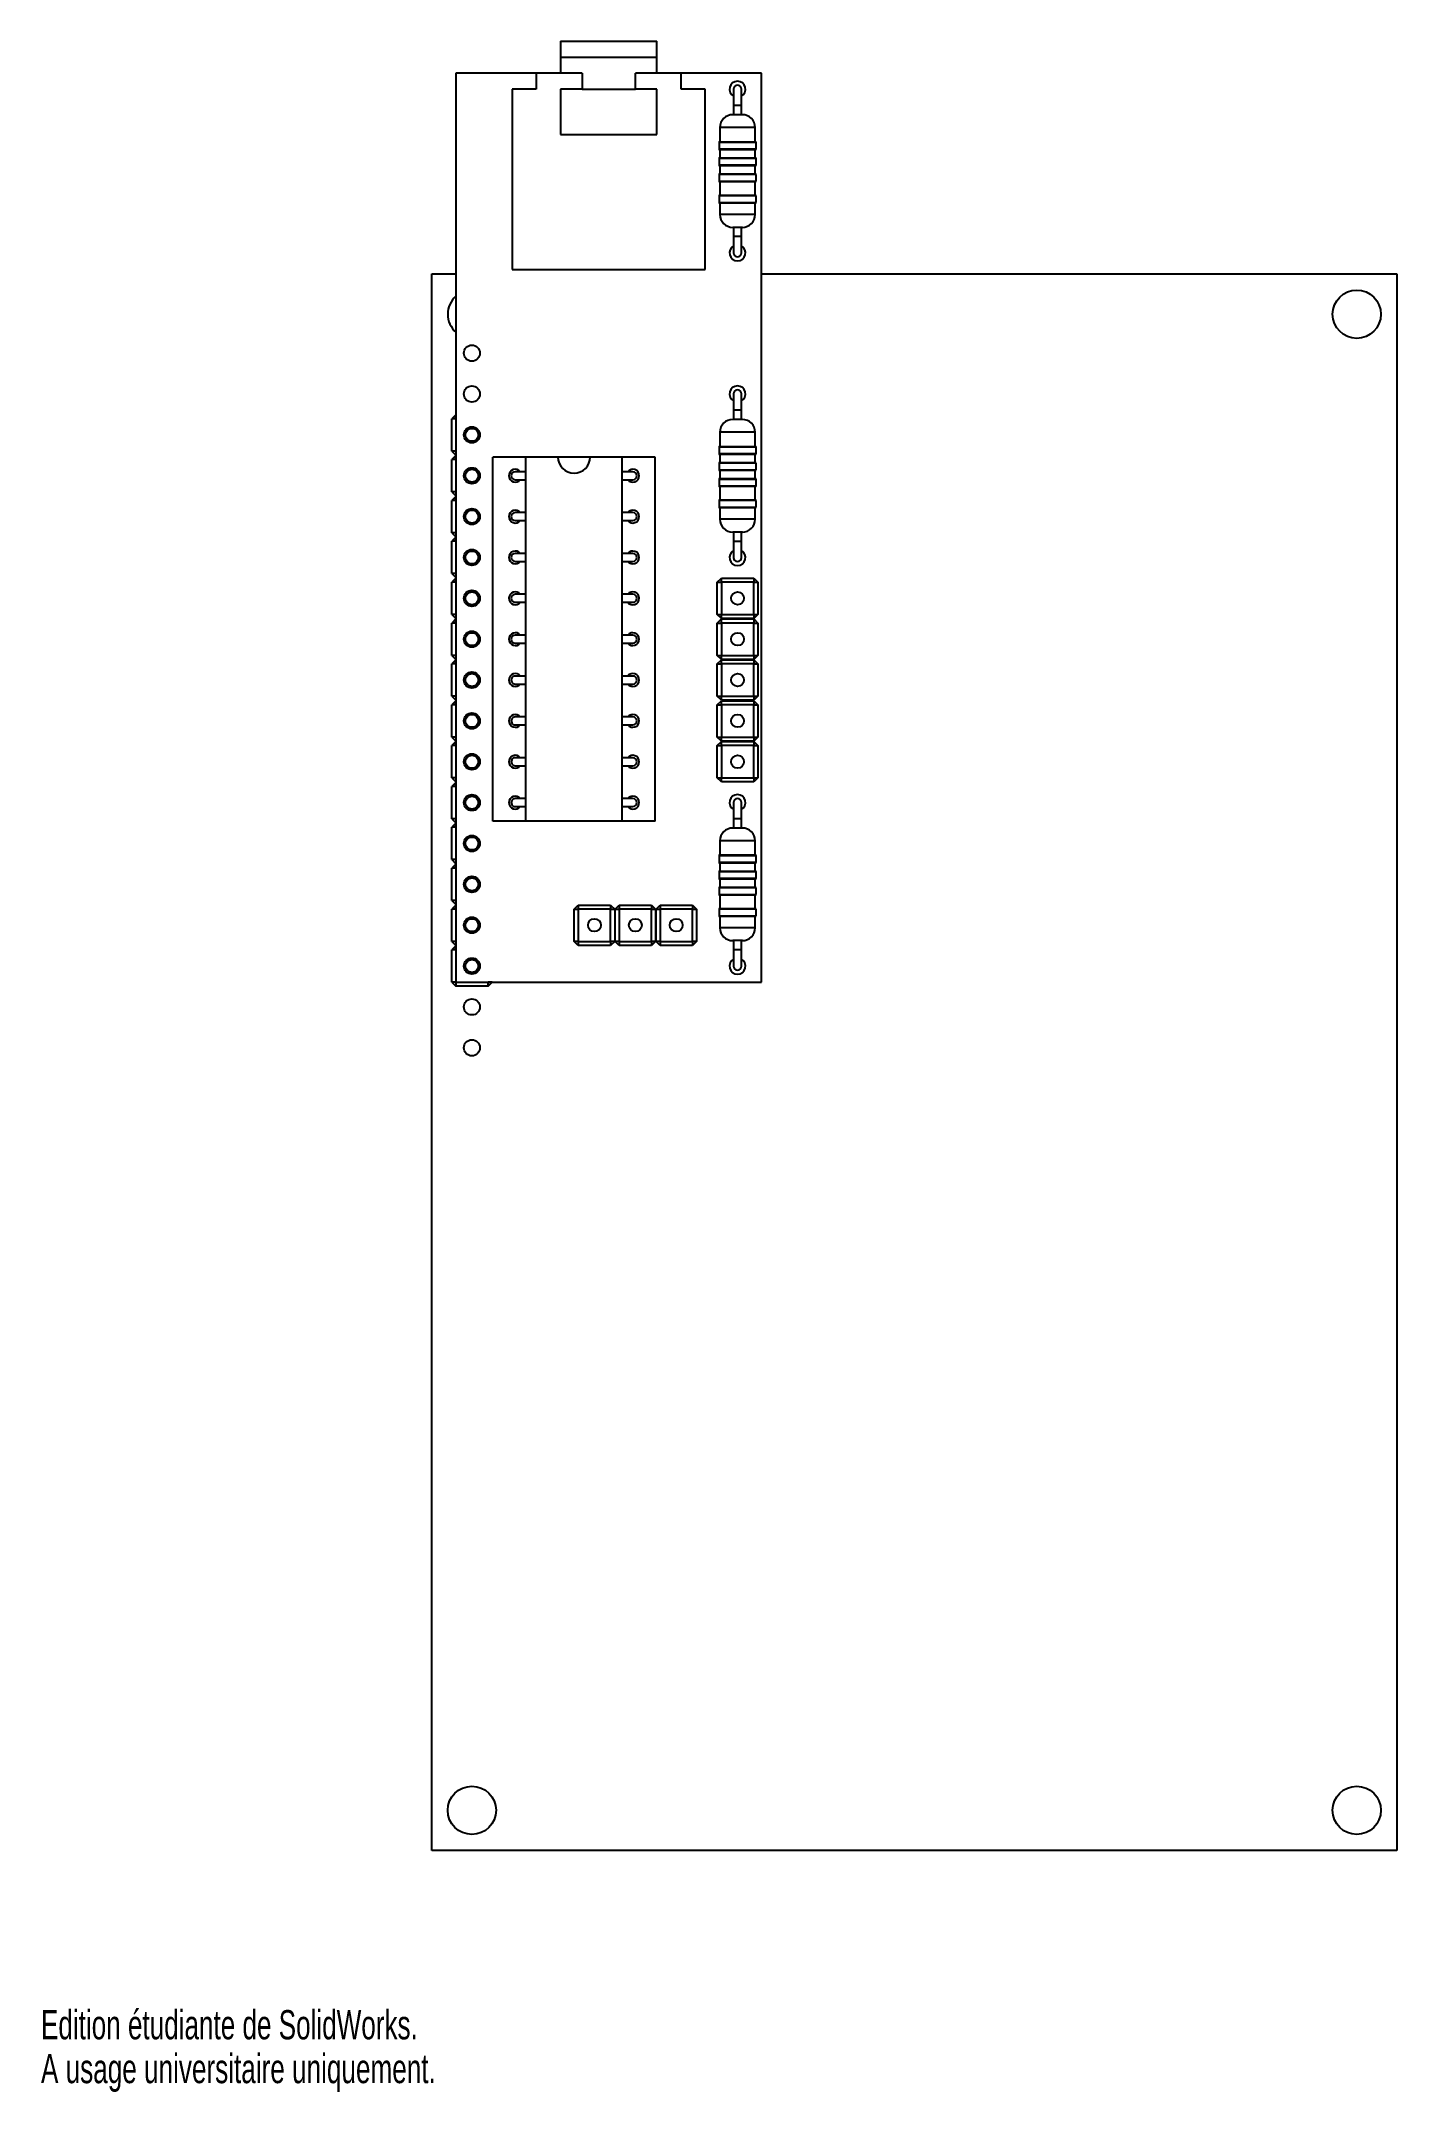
# Model space of a CAD drawing. Extents: x 0 to 169, y 0 to 255.
import ezdxf
from ezdxf.enums import TextEntityAlignment as Align

# ---------------------------------------------------------------- set-up
doc = ezdxf.new("R2010")
doc.units = 0
doc.layers.get('0').update_dxf_attribs({"linetype": 'CONTINUOUS'})

msp = doc.modelspace()

# ---------------------------------------------------------------- linework, layer by layer
at = {"color": 7, "linetype": 'CONTINUOUS'}
for p, q in [((64.57, 254.97), (64.57, 252.97)), ((64.57, 254.97), (76.57, 254.97)), ((64.57, 252.97), (64.57, 250.97)), ((76.57, 252.97), (76.57, 254.97)), ((76.57, 250.97), (76.57, 252.97)), ((51.57, 250.97), (51.57, 137.97)), ((61.57, 250.97), (51.57, 250.97)), ((61.57, 250.97), (61.57, 248.97)), ((67.26, 250.97), (61.57, 250.97)), ((67.26, 250.97), (67.26, 248.97)), ((73.89, 248.97), (73.89, 250.97)), ((79.57, 250.97), (73.89, 250.97)), ((79.57, 248.97), (79.57, 250.97)), ((89.57, 250.97), (79.57, 250.97)), ((89.57, 137.97), (89.57, 250.97)), ((58.57, 248.97), (58.57, 226.57)), ((61.57, 248.97), (58.57, 248.97)), ((64.57, 248.97), (64.57, 243.37)), ((67.26, 248.97), (64.57, 248.97)), ((67.26, 248.97), (73.89, 248.97)), ((76.57, 248.97), (73.89, 248.97)), ((76.57, 243.37), (76.57, 248.97)), ((82.57, 248.97), (79.57, 248.97)), ((82.57, 226.57), (82.57, 248.97)), ((86.09, 248.97), (86.09, 246.97)), ((87.09, 246.97), (87.09, 248.97)), ((87.19, 245.81), (85.99, 245.81)), ((86.09, 246.97), (86.09, 245.81)), ((87.09, 245.81), (87.09, 246.97)), ((64.57, 243.37), (76.57, 243.37)), ((84.29, 242.36), (84.29, 241.56)), ((84.39, 244.21), (84.39, 242.46)), ((84.39, 242.46), (88.79, 242.46)), ((88.79, 242.46), (88.79, 244.21)), ((88.89, 241.56), (88.89, 242.36)), ((84.29, 240.36), (84.29, 239.56)), ((84.39, 241.46), (84.39, 240.46)), ((88.79, 241.46), (84.39, 241.46)), ((84.39, 240.46), (88.79, 240.46)), ((88.79, 240.46), (88.79, 241.46)), ((88.89, 239.56), (88.89, 240.36)), ((84.29, 238.36), (84.29, 237.56)), ((84.39, 239.46), (84.39, 238.46)), ((88.79, 239.46), (84.39, 239.46)), ((84.39, 238.46), (88.79, 238.46)), ((84.39, 237.46), (84.39, 235.81)), ((88.79, 237.46), (84.39, 237.46)), ((88.79, 238.46), (88.79, 239.46)), ((88.79, 235.81), (88.79, 237.46)), ((88.89, 237.56), (88.89, 238.36)), ((84.29, 235.71), (84.29, 234.91)), ((84.39, 235.81), (88.79, 235.81)), ((84.39, 234.81), (84.39, 233.41)), ((88.79, 234.81), (84.39, 234.81)), ((88.79, 233.41), (88.79, 234.81)), ((88.89, 234.91), (88.89, 235.71)), ((87.19, 231.81), (85.99, 231.81)), ((86.09, 231.81), (86.09, 230.65)), ((86.09, 230.65), (86.09, 228.65)), ((87.09, 230.65), (87.09, 231.81)), ((87.09, 228.65), (87.09, 230.65)), ((48.57, 30.01), (48.57, 226.01)), ((48.57, 226.01), (51.57, 226.01)), ((58.57, 226.57), (82.57, 226.57)), ((89.57, 226.01), (168.57, 226.01)), ((168.57, 226.01), (168.57, 30.01)), ((86.09, 211.09), (86.09, 209.09)), ((86.09, 209.09), (86.09, 207.93)), ((87.09, 209.09), (87.09, 211.09)), ((87.09, 207.93), (87.09, 209.09)), ((51.56, 208.52), (51.06, 208.02)), ((51.06, 204), (51.06, 208.02)), ((51.56, 208.02), (51.06, 208.02)), ((51.56, 208.02), (51.56, 208.52)), ((51.56, 208.52), (51.57, 208.52)), ((51.57, 208.02), (51.56, 208.02)), ((51.56, 208.02), (51.56, 204)), ((87.19, 207.93), (85.99, 207.93)), ((51.06, 204), (51.56, 203.5)), ((51.56, 204), (51.06, 204)), ((51.56, 204), (51.57, 204)), ((51.56, 204), (51.56, 203.5)), ((84.29, 204.48), (84.29, 203.68)), ((84.39, 206.33), (84.39, 204.58)), ((84.39, 204.58), (88.79, 204.58)), ((88.79, 204.58), (88.79, 206.33)), ((88.89, 203.68), (88.89, 204.48)), ((51.56, 203.44), (51.06, 202.94)), ((51.06, 198.92), (51.06, 202.94)), ((51.56, 202.94), (51.06, 202.94)), ((51.57, 203.5), (51.56, 203.5)), ((51.56, 202.94), (51.56, 203.44)), ((51.56, 203.44), (51.57, 203.44)), ((51.57, 202.94), (51.56, 202.94)), ((51.56, 202.94), (51.56, 198.92)), ((56.17, 157.97), (56.17, 203.25)), ((60.27, 203.25), (56.17, 203.25)), ((60.27, 157.97), (60.27, 203.25)), ((64.27, 203.25), (60.27, 203.25)), ((68.27, 203.25), (64.27, 203.25)), ((72.27, 203.25), (68.27, 203.25)), ((72.27, 157.97), (72.27, 203.25)), ((76.37, 203.25), (72.27, 203.25)), ((76.37, 157.97), (76.37, 203.25)), ((84.29, 202.48), (84.29, 201.68)), ((84.39, 203.58), (84.39, 202.58)), ((88.79, 203.58), (84.39, 203.58)), ((84.39, 202.58), (88.79, 202.58)), ((84.39, 201.58), (84.39, 200.58)), ((88.79, 201.58), (84.39, 201.58)), ((88.79, 202.58), (88.79, 203.58)), ((88.79, 200.58), (88.79, 201.58)), ((88.89, 201.68), (88.89, 202.48)), ((51.06, 198.92), (51.56, 198.42)), ((51.56, 198.92), (51.06, 198.92)), ((51.56, 198.92), (51.57, 198.92)), ((51.56, 198.92), (51.56, 198.42)), ((60.27, 201.43), (58.97, 201.43)), ((58.97, 200.43), (60.27, 200.43)), ((73.57, 201.43), (72.27, 201.43)), ((72.27, 200.43), (73.57, 200.43)), ((84.29, 200.48), (84.29, 199.68)), ((84.39, 200.58), (88.79, 200.58)), ((84.39, 199.58), (84.39, 197.93)), ((88.79, 199.58), (84.39, 199.58)), ((88.79, 197.93), (88.79, 199.58)), ((88.89, 199.68), (88.89, 200.48)), ((51.56, 198.36), (51.06, 197.86)), ((51.06, 193.84), (51.06, 197.86)), ((51.56, 197.86), (51.06, 197.86)), ((51.57, 198.42), (51.56, 198.42)), ((51.56, 197.86), (51.56, 198.36)), ((51.56, 198.36), (51.57, 198.36)), ((51.57, 197.86), (51.56, 197.86)), ((51.56, 197.86), (51.56, 193.84)), ((60.27, 196.35), (58.97, 196.35)), ((73.57, 196.35), (72.27, 196.35)), ((84.29, 197.83), (84.29, 197.03)), ((84.39, 197.93), (88.79, 197.93)), ((84.39, 196.93), (84.39, 195.53)), ((88.79, 196.93), (84.39, 196.93)), ((88.79, 195.53), (88.79, 196.93)), ((88.89, 197.03), (88.89, 197.83)), ((51.06, 193.84), (51.56, 193.34)), ((51.56, 193.84), (51.06, 193.84)), ((51.56, 193.84), (51.57, 193.84)), ((51.56, 193.84), (51.56, 193.34)), ((58.97, 195.35), (60.27, 195.35)), ((72.27, 195.35), (73.57, 195.35)), ((87.19, 193.93), (85.99, 193.93)), ((86.09, 193.93), (86.09, 192.77)), ((87.09, 192.77), (87.09, 193.93)), ((51.56, 193.28), (51.06, 192.78)), ((51.06, 188.76), (51.06, 192.78)), ((51.56, 192.78), (51.06, 192.78)), ((51.57, 193.34), (51.56, 193.34)), ((51.56, 192.78), (51.56, 193.28)), ((51.56, 193.28), (51.57, 193.28)), ((51.57, 192.78), (51.56, 192.78)), ((51.56, 192.78), (51.56, 188.76)), ((60.27, 191.27), (58.97, 191.27)), ((73.57, 191.27), (72.27, 191.27)), ((86.09, 192.77), (86.09, 190.77)), ((87.09, 190.77), (87.09, 192.77)), ((51.06, 188.76), (51.56, 188.26)), ((51.56, 188.76), (51.06, 188.76)), ((51.56, 188.76), (51.57, 188.76)), ((51.56, 188.76), (51.56, 188.26)), ((58.97, 190.27), (60.27, 190.27)), ((72.27, 190.27), (73.57, 190.27)), ((51.56, 188.2), (51.06, 187.7)), ((51.06, 183.68), (51.06, 187.7)), ((51.56, 187.7), (51.06, 187.7)), ((51.57, 188.26), (51.56, 188.26)), ((51.56, 187.7), (51.56, 188.2)), ((51.56, 188.2), (51.57, 188.2)), ((51.57, 187.7), (51.56, 187.7)), ((51.56, 187.7), (51.56, 183.68)), ((60.27, 186.19), (58.97, 186.19)), ((73.57, 186.19), (72.27, 186.19)), ((84.08, 187.7), (84.58, 188.2)), ((84.08, 183.68), (84.08, 187.7)), ((84.08, 187.7), (84.58, 187.7)), ((84.58, 188.2), (88.6, 188.2)), ((84.58, 187.7), (84.58, 188.2)), ((84.58, 187.7), (84.58, 183.68)), ((88.6, 187.7), (84.58, 187.7)), ((88.6, 188.2), (89.1, 187.7)), ((88.6, 188.2), (88.6, 187.7)), ((88.6, 183.68), (88.6, 187.7)), ((88.6, 187.7), (89.1, 187.7)), ((89.1, 187.7), (89.1, 183.68)), ((51.06, 183.68), (51.56, 183.18)), ((51.56, 183.68), (51.06, 183.68)), ((51.56, 183.68), (51.57, 183.68)), ((51.56, 183.68), (51.56, 183.18)), ((58.97, 185.19), (60.27, 185.19)), ((72.27, 185.19), (73.57, 185.19)), ((84.08, 183.68), (84.58, 183.68)), ((84.58, 183.18), (84.08, 183.68)), ((84.58, 183.68), (88.6, 183.68)), ((84.58, 183.18), (84.58, 183.68)), ((88.6, 183.68), (89.1, 183.68)), ((88.6, 183.68), (88.6, 183.18)), ((89.1, 183.68), (88.6, 183.18)), ((51.56, 183.12), (51.06, 182.62)), ((51.06, 178.6), (51.06, 182.62)), ((51.56, 182.62), (51.06, 182.62)), ((51.57, 183.18), (51.56, 183.18)), ((51.56, 182.62), (51.56, 183.12)), ((51.56, 183.12), (51.57, 183.12)), ((51.57, 182.62), (51.56, 182.62)), ((51.56, 182.62), (51.56, 178.6)), ((60.27, 181.11), (58.97, 181.11)), ((73.57, 181.11), (72.27, 181.11)), ((84.08, 182.62), (84.58, 183.12)), ((84.08, 178.6), (84.08, 182.62)), ((84.08, 182.62), (84.58, 182.62)), ((88.6, 183.18), (84.58, 183.18)), ((84.58, 183.12), (88.6, 183.12)), ((84.58, 182.62), (84.58, 183.12)), ((84.58, 182.62), (84.58, 178.6)), ((88.6, 182.62), (84.58, 182.62)), ((88.6, 183.12), (89.1, 182.62)), ((88.6, 183.12), (88.6, 182.62)), ((88.6, 178.6), (88.6, 182.62)), ((88.6, 182.62), (89.1, 182.62)), ((89.1, 182.62), (89.1, 178.6)), ((51.06, 178.6), (51.56, 178.1)), ((51.56, 178.6), (51.06, 178.6)), ((51.56, 178.6), (51.57, 178.6)), ((51.56, 178.6), (51.56, 178.1)), ((58.97, 180.11), (60.27, 180.11)), ((72.27, 180.11), (73.57, 180.11)), ((84.08, 178.6), (84.58, 178.6)), ((84.58, 178.1), (84.08, 178.6)), ((84.58, 178.6), (88.6, 178.6)), ((84.58, 178.1), (84.58, 178.6)), ((89.1, 178.6), (88.6, 178.1)), ((88.6, 178.6), (88.6, 178.1)), ((88.6, 178.6), (89.1, 178.6)), ((51.56, 178.04), (51.06, 177.54)), ((51.06, 173.52), (51.06, 177.54)), ((51.56, 177.54), (51.06, 177.54)), ((51.57, 178.1), (51.56, 178.1)), ((51.56, 177.54), (51.56, 178.04)), ((51.56, 178.04), (51.57, 178.04)), ((51.57, 177.54), (51.56, 177.54)), ((51.56, 177.54), (51.56, 173.52)), ((60.27, 176.03), (58.97, 176.03)), ((73.57, 176.03), (72.27, 176.03)), ((84.08, 177.54), (84.58, 178.04)), ((84.08, 173.52), (84.08, 177.54)), ((84.08, 177.54), (84.58, 177.54)), ((88.6, 178.1), (84.58, 178.1)), ((84.58, 178.04), (88.6, 178.04)), ((84.58, 177.54), (84.58, 178.04)), ((84.58, 177.54), (84.58, 173.52)), ((88.6, 177.54), (84.58, 177.54)), ((88.6, 178.04), (88.6, 177.54)), ((88.6, 178.04), (89.1, 177.54)), ((88.6, 173.52), (88.6, 177.54)), ((88.6, 177.54), (89.1, 177.54)), ((89.1, 177.54), (89.1, 173.52)), ((51.06, 173.52), (51.56, 173.02)), ((51.56, 173.52), (51.06, 173.52)), ((51.56, 173.52), (51.57, 173.52)), ((51.56, 173.52), (51.56, 173.02)), ((58.97, 175.03), (60.27, 175.03)), ((72.27, 175.03), (73.57, 175.03)), ((84.08, 173.52), (84.58, 173.52)), ((84.58, 173.02), (84.08, 173.52)), ((84.58, 173.52), (88.6, 173.52)), ((84.58, 173.02), (84.58, 173.52)), ((88.6, 173.52), (89.1, 173.52)), ((89.1, 173.52), (88.6, 173.02)), ((88.6, 173.52), (88.6, 173.02)), ((51.56, 172.96), (51.06, 172.46)), ((51.06, 168.44), (51.06, 172.46)), ((51.56, 172.46), (51.06, 172.46)), ((51.57, 173.02), (51.56, 173.02)), ((51.56, 172.46), (51.56, 172.96)), ((51.56, 172.96), (51.57, 172.96)), ((51.57, 172.46), (51.56, 172.46)), ((51.56, 172.46), (51.56, 168.44)), ((60.27, 170.95), (58.97, 170.95)), ((73.57, 170.95), (72.27, 170.95)), ((84.08, 172.46), (84.58, 172.96)), ((84.08, 168.44), (84.08, 172.46)), ((84.08, 172.46), (84.58, 172.46)), ((88.6, 173.02), (84.58, 173.02)), ((84.58, 172.96), (88.6, 172.96)), ((84.58, 172.46), (84.58, 172.96)), ((84.58, 172.46), (84.58, 168.44)), ((88.6, 172.46), (84.58, 172.46)), ((88.6, 172.96), (89.1, 172.46)), ((88.6, 172.96), (88.6, 172.46)), ((88.6, 168.44), (88.6, 172.46)), ((88.6, 172.46), (89.1, 172.46)), ((89.1, 172.46), (89.1, 168.44)), ((51.06, 168.44), (51.56, 167.94)), ((51.56, 168.44), (51.06, 168.44)), ((51.56, 168.44), (51.57, 168.44)), ((51.56, 168.44), (51.56, 167.94)), ((58.97, 169.95), (60.27, 169.95)), ((72.27, 169.95), (73.57, 169.95)), ((84.08, 168.44), (84.58, 168.44)), ((84.58, 167.94), (84.08, 168.44)), ((84.58, 168.44), (88.6, 168.44)), ((84.58, 167.94), (84.58, 168.44)), ((89.1, 168.44), (88.6, 167.94)), ((88.6, 168.44), (88.6, 167.94)), ((88.6, 168.44), (89.1, 168.44)), ((51.56, 167.88), (51.06, 167.38)), ((51.06, 163.36), (51.06, 167.38)), ((51.56, 167.38), (51.06, 167.38)), ((51.57, 167.94), (51.56, 167.94)), ((51.56, 167.38), (51.56, 167.88)), ((51.56, 167.88), (51.57, 167.88)), ((51.57, 167.38), (51.56, 167.38)), ((51.56, 167.38), (51.56, 163.36)), ((60.27, 165.87), (58.97, 165.87)), ((73.57, 165.87), (72.27, 165.87)), ((84.08, 167.38), (84.58, 167.88)), ((84.08, 163.36), (84.08, 167.38)), ((84.08, 167.38), (84.58, 167.38)), ((88.6, 167.94), (84.58, 167.94)), ((84.58, 167.88), (88.6, 167.88)), ((84.58, 167.38), (84.58, 167.88)), ((84.58, 167.38), (84.58, 163.36)), ((88.6, 167.38), (84.58, 167.38)), ((88.6, 167.88), (89.1, 167.38)), ((88.6, 167.88), (88.6, 167.38)), ((88.6, 163.36), (88.6, 167.38)), ((88.6, 167.38), (89.1, 167.38)), ((89.1, 167.38), (89.1, 163.36)), ((51.06, 163.36), (51.56, 162.86)), ((51.56, 163.36), (51.06, 163.36)), ((51.56, 163.36), (51.57, 163.36)), ((51.56, 163.36), (51.56, 162.86)), ((58.97, 164.87), (60.27, 164.87)), ((72.27, 164.87), (73.57, 164.87)), ((84.08, 163.36), (84.58, 163.36)), ((84.58, 162.86), (84.08, 163.36)), ((84.58, 163.36), (88.6, 163.36)), ((84.58, 162.86), (84.58, 163.36)), ((89.1, 163.36), (88.6, 162.86)), ((88.6, 163.36), (88.6, 162.86)), ((88.6, 163.36), (89.1, 163.36)), ((51.56, 162.8), (51.06, 162.3)), ((51.06, 158.28), (51.06, 162.3)), ((51.56, 162.3), (51.06, 162.3)), ((51.57, 162.86), (51.56, 162.86)), ((51.56, 162.3), (51.56, 162.8)), ((51.56, 162.8), (51.57, 162.8)), ((51.57, 162.3), (51.56, 162.3)), ((51.56, 162.3), (51.56, 158.28)), ((60.27, 160.79), (58.97, 160.79)), ((73.57, 160.79), (72.27, 160.79)), ((88.6, 162.86), (84.58, 162.86)), ((51.06, 158.28), (51.56, 157.78)), ((51.56, 158.28), (51.06, 158.28)), ((51.56, 158.28), (51.57, 158.28)), ((51.56, 158.28), (51.56, 157.78)), ((58.97, 159.79), (60.27, 159.79)), ((72.27, 159.79), (73.57, 159.79)), ((86.09, 160.29), (86.09, 158.29)), ((86.09, 158.29), (86.09, 157.13)), ((87.09, 158.29), (87.09, 160.29)), ((87.09, 157.13), (87.09, 158.29)), ((51.56, 157.72), (51.06, 157.22)), ((51.06, 153.2), (51.06, 157.22)), ((51.56, 157.22), (51.06, 157.22)), ((51.57, 157.78), (51.56, 157.78)), ((51.56, 157.22), (51.56, 157.72)), ((51.56, 157.72), (51.57, 157.72)), ((51.57, 157.22), (51.56, 157.22)), ((51.56, 157.22), (51.56, 153.2)), ((60.27, 157.97), (56.17, 157.97)), ((72.27, 157.97), (60.27, 157.97)), ((76.37, 157.97), (72.27, 157.97)), ((87.19, 157.13), (85.99, 157.13)), ((51.06, 153.2), (51.56, 152.7)), ((51.56, 153.2), (51.06, 153.2)), ((51.56, 153.2), (51.57, 153.2)), ((51.56, 153.2), (51.56, 152.7)), ((84.29, 153.68), (84.29, 152.88)), ((84.39, 155.53), (84.39, 153.78)), ((84.39, 153.78), (88.79, 153.78)), ((88.79, 153.78), (88.79, 155.53)), ((88.89, 152.88), (88.89, 153.68)), ((51.56, 152.64), (51.06, 152.14)), ((51.06, 148.12), (51.06, 152.14)), ((51.56, 152.14), (51.06, 152.14)), ((51.57, 152.7), (51.56, 152.7)), ((51.56, 152.14), (51.56, 152.64)), ((51.56, 152.64), (51.57, 152.64)), ((51.57, 152.14), (51.56, 152.14)), ((51.56, 152.14), (51.56, 148.12)), ((84.29, 151.68), (84.29, 150.88)), ((84.39, 152.78), (84.39, 151.78)), ((88.79, 152.78), (84.39, 152.78)), ((84.39, 151.78), (88.79, 151.78)), ((84.39, 150.78), (84.39, 149.78)), ((88.79, 150.78), (84.39, 150.78)), ((88.79, 151.78), (88.79, 152.78)), ((88.79, 149.78), (88.79, 150.78)), ((88.89, 150.88), (88.89, 151.68)), ((51.06, 148.12), (51.56, 147.62)), ((51.56, 148.12), (51.06, 148.12)), ((51.56, 148.12), (51.57, 148.12)), ((51.56, 148.12), (51.56, 147.62)), ((84.29, 149.68), (84.29, 148.88)), ((84.39, 149.78), (88.79, 149.78)), ((84.39, 148.78), (84.39, 147.13)), ((88.79, 148.78), (84.39, 148.78)), ((88.79, 147.13), (88.79, 148.78)), ((88.89, 148.88), (88.89, 149.68)), ((51.56, 147.56), (51.06, 147.06)), ((51.06, 143.04), (51.06, 147.06)), ((51.56, 147.06), (51.06, 147.06)), ((51.57, 147.62), (51.56, 147.62)), ((51.56, 147.06), (51.56, 147.56)), ((51.56, 147.56), (51.57, 147.56)), ((51.57, 147.06), (51.56, 147.06)), ((51.56, 147.06), (51.56, 143.04)), ((66.3, 147.06), (66.8, 147.56)), ((66.3, 143.04), (66.3, 147.06)), ((66.3, 147.06), (66.8, 147.06)), ((66.8, 147.56), (70.82, 147.56)), ((66.8, 147.56), (66.8, 147.06)), ((66.8, 147.06), (66.8, 143.04)), ((70.82, 147.06), (66.8, 147.06)), ((70.82, 147.56), (71.32, 147.06)), ((70.82, 147.56), (70.82, 147.06)), ((70.82, 143.04), (70.82, 147.06)), ((70.82, 147.06), (71.32, 147.06)), ((71.32, 147.06), (71.32, 143.04)), ((71.38, 147.06), (71.88, 147.56)), ((71.38, 143.04), (71.38, 147.06)), ((71.38, 147.06), (71.88, 147.06)), ((71.88, 147.56), (75.9, 147.56)), ((71.88, 147.56), (71.88, 147.06)), ((71.88, 147.06), (71.88, 143.04)), ((75.9, 147.06), (71.88, 147.06)), ((75.9, 147.56), (75.9, 147.06)), ((75.9, 147.56), (76.4, 147.06)), ((75.9, 143.04), (75.9, 147.06)), ((75.9, 147.06), (76.4, 147.06)), ((76.4, 147.06), (76.4, 143.04)), ((76.46, 147.06), (76.96, 147.56)), ((76.46, 143.04), (76.46, 147.06)), ((76.46, 147.06), (76.96, 147.06)), ((76.96, 147.56), (80.98, 147.56)), ((76.96, 147.56), (76.96, 147.06)), ((76.96, 147.06), (76.96, 143.04)), ((80.98, 147.06), (76.96, 147.06)), ((80.98, 147.56), (81.48, 147.06)), ((80.98, 147.56), (80.98, 147.06)), ((80.98, 143.04), (80.98, 147.06)), ((80.98, 147.06), (81.48, 147.06)), ((81.48, 147.06), (81.48, 143.04)), ((84.29, 147.03), (84.29, 146.23)), ((84.39, 147.13), (88.79, 147.13)), ((84.39, 146.13), (84.39, 144.73)), ((88.79, 146.13), (84.39, 146.13)), ((88.79, 144.73), (88.79, 146.13)), ((88.89, 146.23), (88.89, 147.03)), ((51.06, 143.04), (51.56, 142.54)), ((51.56, 143.04), (51.06, 143.04)), ((51.56, 143.04), (51.57, 143.04)), ((51.56, 143.04), (51.56, 142.54)), ((66.8, 142.54), (66.3, 143.04)), ((66.8, 143.04), (66.3, 143.04)), ((66.8, 143.04), (70.82, 143.04)), ((66.8, 143.04), (66.8, 142.54)), ((71.32, 143.04), (70.82, 142.54)), ((70.82, 143.04), (70.82, 142.54)), ((71.32, 143.04), (70.82, 143.04)), ((71.88, 142.54), (71.38, 143.04)), ((71.88, 143.04), (71.38, 143.04)), ((71.88, 143.04), (75.9, 143.04)), ((71.88, 143.04), (71.88, 142.54)), ((76.4, 143.04), (75.9, 143.04)), ((76.4, 143.04), (75.9, 142.54)), ((75.9, 143.04), (75.9, 142.54)), ((76.96, 142.54), (76.46, 143.04)), ((76.96, 143.04), (76.46, 143.04)), ((76.96, 143.04), (80.98, 143.04)), ((76.96, 143.04), (76.96, 142.54)), ((81.48, 143.04), (80.98, 143.04)), ((81.48, 143.04), (80.98, 142.54)), ((80.98, 143.04), (80.98, 142.54)), ((87.19, 143.13), (85.99, 143.13)), ((86.09, 143.13), (86.09, 141.97)), ((87.09, 141.97), (87.09, 143.13)), ((51.56, 142.48), (51.06, 141.98)), ((51.06, 137.96), (51.06, 141.98)), ((51.56, 141.98), (51.06, 141.98)), ((51.57, 142.54), (51.56, 142.54)), ((51.56, 141.98), (51.56, 142.48)), ((51.56, 142.48), (51.57, 142.48)), ((51.57, 141.98), (51.56, 141.98)), ((51.56, 141.98), (51.56, 137.96)), ((70.82, 142.54), (66.8, 142.54)), ((75.9, 142.54), (71.88, 142.54)), ((80.98, 142.54), (76.96, 142.54)), ((86.09, 141.97), (86.09, 139.97)), ((87.09, 139.97), (87.09, 141.97)), ((51.06, 137.96), (51.56, 137.46)), ((51.56, 137.96), (51.06, 137.96)), ((51.56, 137.96), (55.58, 137.96)), ((51.56, 137.96), (51.56, 137.46)), ((51.57, 137.97), (89.57, 137.97)), ((55.58, 137.96), (55.58, 137.97)), ((55.58, 137.46), (55.58, 137.96)), ((56.08, 137.96), (55.58, 137.96)), ((55.58, 137.46), (56.08, 137.96)), ((56.08, 137.97), (56.08, 137.96)), ((55.58, 137.46), (51.56, 137.46)), ((168.57, 30.01), (48.57, 30.01))]:
    msp.add_line(p, q, dxfattribs=at)
at = {"color": 8, "linetype": 'CONTINUOUS'}
for p, q in [((64.57, 252.97), (76.57, 252.97)), ((87.09, 246.97), (86.09, 246.97)), ((88.89, 242.36), (84.29, 242.36)), ((88.79, 244.21), (84.39, 244.21)), ((84.29, 241.56), (88.89, 241.56)), ((88.89, 240.36), (84.29, 240.36)), ((84.29, 239.56), (88.89, 239.56)), ((88.89, 238.36), (84.29, 238.36)), ((84.29, 237.56), (88.89, 237.56)), ((88.89, 235.71), (84.29, 235.71)), ((84.29, 234.91), (88.89, 234.91)), ((88.79, 233.41), (84.39, 233.41)), ((87.09, 230.65), (86.09, 230.65)), ((87.09, 209.09), (86.09, 209.09)), ((88.89, 204.48), (84.29, 204.48)), ((88.79, 206.33), (84.39, 206.33)), ((84.29, 203.68), (88.89, 203.68)), ((88.89, 202.48), (84.29, 202.48)), ((84.29, 201.68), (88.89, 201.68)), ((88.89, 200.48), (84.29, 200.48)), ((84.29, 199.68), (88.89, 199.68)), ((88.89, 197.83), (84.29, 197.83)), ((84.29, 197.03), (88.89, 197.03)), ((88.79, 195.53), (84.39, 195.53)), ((87.09, 192.77), (86.09, 192.77)), ((87.09, 158.29), (86.09, 158.29)), ((88.89, 153.68), (84.29, 153.68)), ((88.79, 155.53), (84.39, 155.53)), ((84.29, 152.88), (88.89, 152.88)), ((88.89, 151.68), (84.29, 151.68)), ((84.29, 150.88), (88.89, 150.88)), ((88.89, 149.68), (84.29, 149.68)), ((84.29, 148.88), (88.89, 148.88)), ((88.89, 147.03), (84.29, 147.03)), ((84.29, 146.23), (88.89, 146.23)), ((88.79, 144.73), (84.39, 144.73)), ((87.09, 141.97), (86.09, 141.97))]:
    msp.add_line(p, q, dxfattribs=at)
at = {"color": 7, "linetype": 'CONTINUOUS'}
for centre, radius in [((163.57, 221.01), 3), ((53.57, 216.17), 1), ((53.57, 211.09), 1), ((53.57, 206.01), 1), ((53.57, 206.01), 0.8), ((53.57, 200.93), 1), ((53.57, 200.93), 0.8), ((53.57, 195.85), 1), ((53.57, 195.85), 0.8), ((53.57, 190.77), 1), ((53.57, 190.77), 0.8), ((53.57, 185.69), 1), ((53.57, 185.69), 0.8), ((86.59, 185.69), 0.8), ((53.57, 180.61), 1), ((53.57, 180.61), 0.8), ((86.59, 180.61), 0.8), ((53.57, 175.53), 1), ((53.57, 175.53), 0.8), ((86.59, 175.53), 0.8), ((53.57, 170.45), 1), ((53.57, 170.45), 0.8), ((86.59, 170.45), 0.8), ((53.57, 165.37), 1), ((53.57, 165.37), 0.8), ((86.59, 165.37), 0.8), ((53.57, 160.29), 1), ((53.57, 160.29), 0.8), ((53.57, 155.21), 1), ((53.57, 155.21), 0.8), ((53.57, 150.13), 1), ((53.57, 150.13), 0.8), ((53.57, 145.05), 1), ((53.57, 145.05), 0.8), ((68.81, 145.05), 0.8), ((73.89, 145.05), 0.8), ((78.97, 145.05), 0.8), ((53.57, 139.97), 1), ((53.57, 139.97), 0.8), ((53.57, 134.89), 1), ((53.57, 129.81), 1), ((53.57, 35.01), 3), ((163.57, 35.01), 3)]:
    msp.add_circle(centre, radius, dxfattribs=at)
for centre, radius, start, end in [((86.59, 248.97), 1, 300, 240), ((86.59, 248.97), 0.5, 0, 180), ((85.99, 244.21), 1.6, 90, 180), ((87.19, 244.21), 1.6, 0, 90), ((84.39, 242.36), 0.1, 90, 180), ((88.79, 242.36), 0.1, 0, 90), ((84.39, 241.56), 0.1, 180, 270), ((84.39, 240.36), 0.1, 90, 180), ((88.79, 241.56), 0.1, 270, 0), ((88.79, 240.36), 0.1, 0, 90), ((84.39, 239.56), 0.1, 180, 270), ((84.39, 238.36), 0.1, 90, 180), ((84.39, 237.56), 0.1, 180, 270), ((88.79, 239.56), 0.1, 270, 0), ((88.79, 238.36), 0.1, 0, 90), ((88.79, 237.56), 0.1, 270, 0), ((84.39, 235.71), 0.1, 90, 180), ((84.39, 234.91), 0.1, 180, 270), ((88.79, 235.71), 0.1, 0, 90), ((88.79, 234.91), 0.1, 270, 0), ((85.99, 233.41), 1.6, 180, 270), ((87.19, 233.41), 1.6, 270, 0), ((86.59, 228.65), 1, 120, 270), ((86.59, 228.65), 1, 270, 60), ((86.59, 228.65), 0.5, 180, 0), ((53.57, 221.01), 3, 131.8103, 228.1897), ((86.59, 211.09), 1, 90, 240), ((86.59, 211.09), 1, 300, 90), ((86.59, 211.09), 0.5, 0, 180), ((85.99, 206.33), 1.6, 90, 180), ((87.19, 206.33), 1.6, 360, 90), ((84.39, 204.48), 0.1, 90, 180), ((88.79, 204.48), 0.1, 0, 90), ((58.97, 200.93), 0.8, 38.6822, 180), ((66.27, 203.25), 2, 180, 0), ((73.57, 200.93), 0.8, 0, 141.3178), ((84.39, 203.68), 0.1, 180, 270), ((84.39, 202.48), 0.1, 90, 180), ((84.39, 201.68), 0.1, 180, 270), ((88.79, 203.68), 0.1, 270, 0), ((88.79, 202.48), 0.1, 0, 90), ((88.79, 201.68), 0.1, 270, 0), ((58.97, 200.93), 0.8, 180, 321.3178), ((58.97, 200.93), 0.5, 90, 270), ((73.57, 200.93), 0.8, 218.6822, 0), ((73.57, 200.93), 0.5, 270.0004, 89.9996), ((84.39, 200.48), 0.1, 90, 180), ((84.39, 199.68), 0.1, 180, 270), ((88.79, 200.48), 0.1, 0, 90), ((88.79, 199.68), 0.1, 270, 0), ((58.97, 195.85), 0.8, 38.6822, 180), ((58.97, 195.85), 0.5, 90.0001, 269.9999), ((73.57, 195.85), 0.8, 0, 141.3178), ((73.57, 195.85), 0.5, 270.0006, 89.9994), ((84.39, 197.83), 0.1, 90, 180), ((84.39, 197.03), 0.1, 180, 270), ((88.79, 197.83), 0.1, 0, 90), ((88.79, 197.03), 0.1, 270, 0), ((58.97, 195.85), 0.8, 180, 321.3178), ((73.57, 195.85), 0.8, 218.6822, 0), ((85.99, 195.53), 1.6, 180, 270), ((87.19, 195.53), 1.6, 270, 0), ((58.97, 190.77), 0.8, 38.6822, 180), ((58.97, 190.77), 0.5, 90.0001, 269.9999), ((73.57, 190.77), 0.8, 0, 141.3178), ((73.57, 190.77), 0.5, 270.0005, 89.9995), ((86.59, 190.77), 1, 120, 60), ((58.97, 190.77), 0.8, 180, 321.3178), ((73.57, 190.77), 0.8, 218.6822, 0), ((86.59, 190.77), 0.5, 180, 0), ((58.97, 185.69), 0.8, 38.6822, 180), ((58.97, 185.69), 0.5, 90, 270), ((73.57, 185.69), 0.8, 0, 141.3178), ((73.57, 185.69), 0.5, 270.0004, 89.9996), ((58.97, 185.69), 0.8, 180, 321.3178), ((73.57, 185.69), 0.8, 218.6822, 0), ((58.97, 180.61), 0.8, 38.6822, 180), ((58.97, 180.61), 0.5, 90, 270), ((73.57, 180.61), 0.8, 0, 141.3178), ((73.57, 180.61), 0.5, 270.0004, 89.9996), ((58.97, 180.61), 0.8, 180, 321.3178), ((73.57, 180.61), 0.8, 218.6822, 0), ((58.97, 175.53), 0.8, 38.6822, 180), ((58.97, 175.53), 0.5, 89.9996, 270.0004), ((73.57, 175.53), 0.8, 0, 141.3178), ((73.57, 175.53), 0.5, 270.0001, 89.9999), ((58.97, 175.53), 0.8, 180, 321.3178), ((73.57, 175.53), 0.8, 218.6822, 0), ((58.97, 170.45), 0.8, 38.6822, 180), ((58.97, 170.45), 0.5, 89.9996, 270.0004), ((73.57, 170.45), 0.8, 0, 141.3178), ((73.57, 170.45), 0.5, 270.0001, 89.9999), ((58.97, 170.45), 0.8, 180, 321.3178), ((73.57, 170.45), 0.8, 218.6822, 0), ((58.97, 165.37), 0.8, 38.6822, 180), ((58.97, 165.37), 0.5, 89.9999, 270.0001), ((73.57, 165.37), 0.8, 0, 141.3178), ((73.57, 165.37), 0.5, 270.0003, 89.9997), ((58.97, 165.37), 0.8, 180, 321.3178), ((73.57, 165.37), 0.8, 218.6822, 0), ((58.97, 160.29), 0.8, 38.6822, 180), ((58.97, 160.29), 0.5, 89.9999, 270.0001), ((73.57, 160.29), 0.8, 0, 141.3178), ((73.57, 160.29), 0.5, 270.0003, 89.9997), ((86.59, 160.29), 1, 90, 240), ((86.59, 160.29), 0.5, 0, 180), ((86.59, 160.29), 1, 300, 90), ((58.97, 160.29), 0.8, 180, 321.3178), ((73.57, 160.29), 0.8, 218.6822, 0), ((85.99, 155.53), 1.6, 90, 180), ((87.19, 155.53), 1.6, 0, 90), ((84.39, 153.68), 0.1, 90, 180), ((88.79, 153.68), 0.1, 0, 90), ((84.39, 152.88), 0.1, 180, 270), ((84.39, 151.68), 0.1, 90, 180), ((84.39, 150.88), 0.1, 180, 270), ((88.79, 152.88), 0.1, 270, 0), ((88.79, 151.68), 0.1, 0, 90), ((88.79, 150.88), 0.1, 270, 0), ((84.39, 149.68), 0.1, 90, 180), ((84.39, 148.88), 0.1, 180, 270), ((88.79, 149.68), 0.1, 0, 90), ((88.79, 148.88), 0.1, 270, 0), ((84.39, 147.03), 0.1, 90, 180), ((84.39, 146.23), 0.1, 180, 270), ((88.79, 147.03), 0.1, 0, 90), ((88.79, 146.23), 0.1, 270, 0), ((85.99, 144.73), 1.6, 180, 270), ((87.19, 144.73), 1.6, 270, 0), ((86.59, 139.97), 1, 120, 60), ((86.59, 139.97), 0.5, 180, 0)]:
    msp.add_arc(centre, radius, start, end, dxfattribs=at)

# ---------------------------------------------------------------- texts
for s, width, p in [('Edition étudiante de SolidWorks.', 0.667188, (0, 5.45)), ('A usage universitaire uniquement.', 0.668182, (0, 0))]:
    msp.add_text(s, height=3.633, dxfattribs=dict(at, width=width)).set_placement(p, align=Align.BOTTOM_LEFT)

doc.saveas('drawing.dxf')
